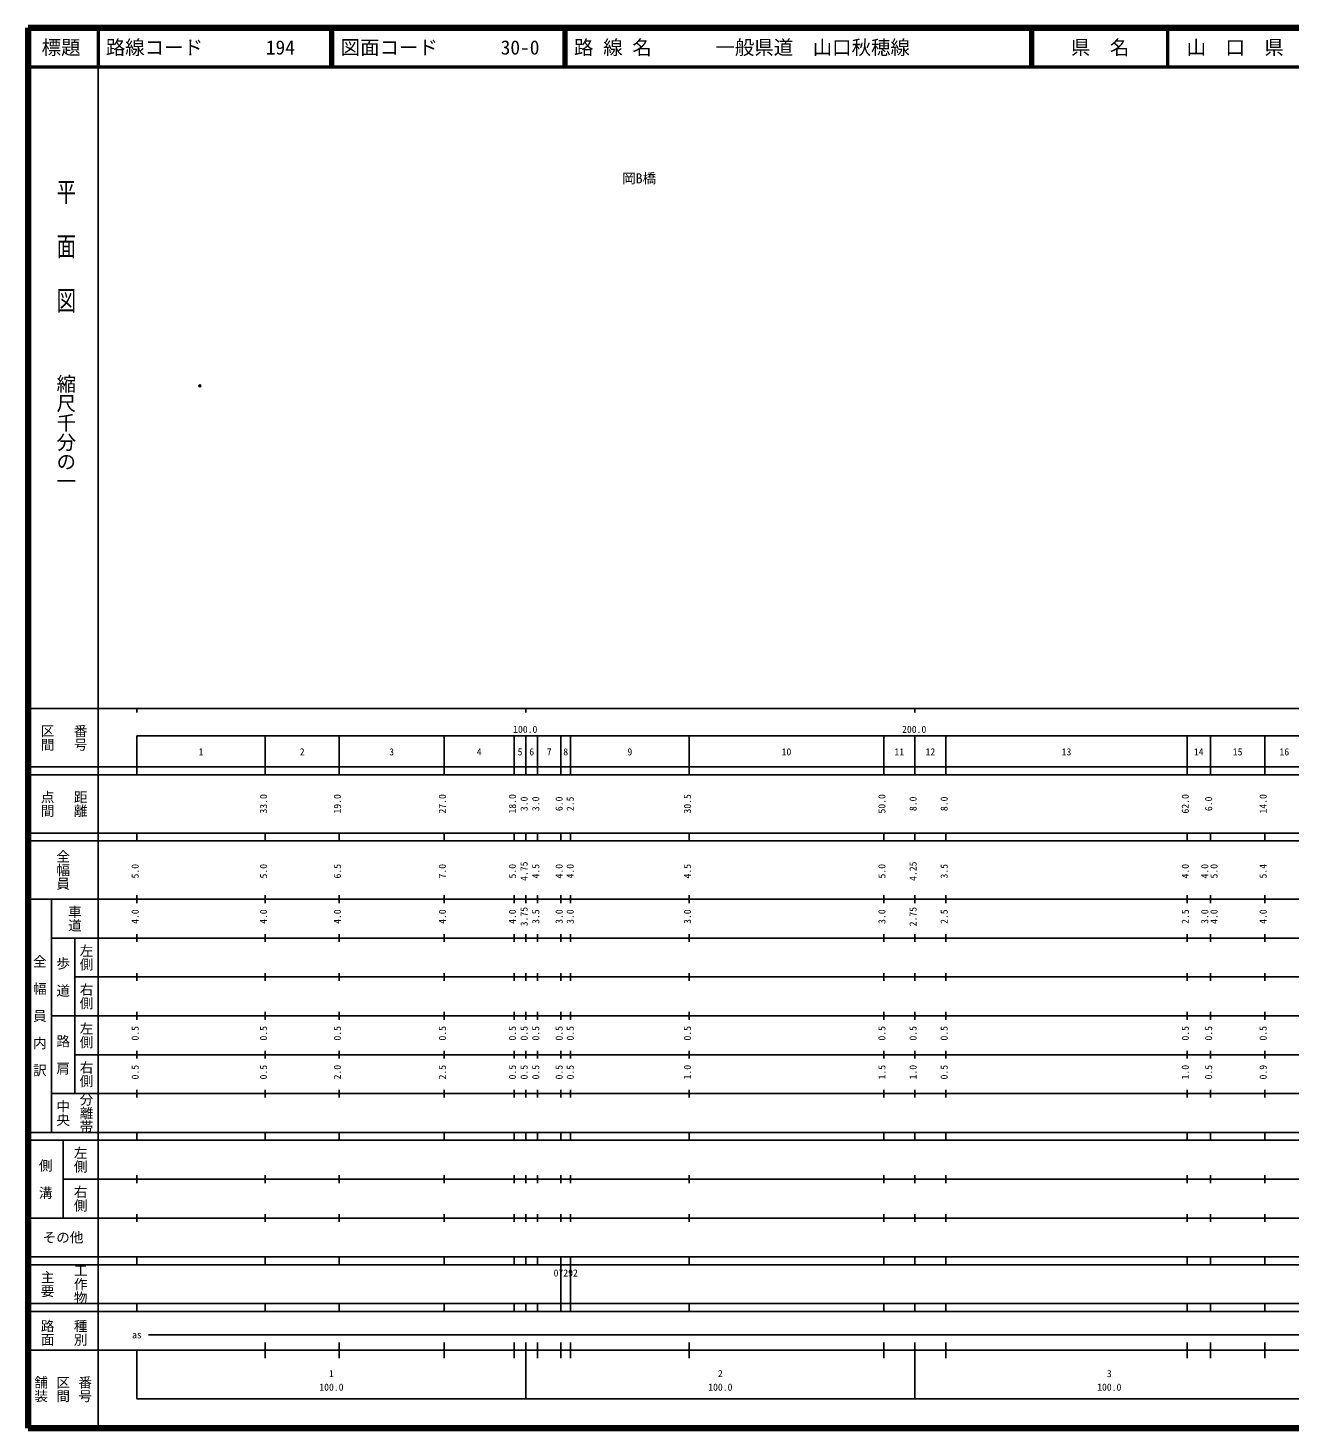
# Model space of a CAD drawing. Units: millimetres on the paper. Extents: x 40 to 680, y 20 to 380.
# Drawn here: x 40 to 364.5, y 20 to 380 of the extents above; entities that cross this region are included whole.
import ezdxf
from ezdxf.enums import TextEntityAlignment as Align

# ---------------------------------------------------------------- set-up
doc = ezdxf.new("R2010")
doc.units = ezdxf.units.MM
doc.header["$PDMODE"] = 32
doc.header["$PDSIZE"] = 0.5
doc.layers.add('M-OTRS', color=6, linetype='Continuous')
doc.layers.add('M-TTL-TXT', color=7, linetype='Continuous')
for name, color, linetype, lineweight in [('M-TTL', 2, 'Continuous', 140), ('M-TTL-BAND', 7, 'Continuous', 25), ('M-TTL-LINE', 7, 'Continuous', 50)]:
    doc.layers.add(name, color=color, linetype=linetype, lineweight=lineweight)
doc.styles.add('@ＭＳ ゴシック', font='')
doc.styles.add('ＭＳ ゴシック', font='')
doc.styles.get('@ＭＳ ゴシック').set_extended_font_data('@MS Gothic')
doc.styles.get('ＭＳ ゴシック').set_extended_font_data('MS Gothic')

msp = doc.modelspace()

# ---------------------------------------------------------------- linework, layer by layer
at = {"layer": 'M-OTRS'}
msp.add_point((84.198, 287.972), dxfattribs=at)
at = {"layer": 'M-TTL'}
for p, q in [((40, 380), (40, 20)), ((680, 380), (40, 380)), ((40, 20), (680, 20))]:
    msp.add_line(p, q, dxfattribs=at)
at = {"layer": 'M-TTL-BAND'}
for p, q in [((58, 370), (58, 20)), ((40, 205), (579, 205)), ((68, 205), (68, 204)), ((168, 205), (168, 204)), ((268, 205), (268, 204)), ((68, 198), (579, 198)), ((68, 198), (68, 188)), ((101, 188), (101, 198)), ((120, 188), (120, 198)), ((147, 188), (147, 198)), ((165, 188), (165, 198)), ((168, 188), (168, 198)), ((171, 188), (171, 198)), ((177, 188), (177, 198)), ((179.5, 188), (179.5, 198)), ((210, 188), (210, 198)), ((260, 188), (260, 198)), ((268, 188), (268, 198)), ((276, 188), (276, 198)), ((338, 188), (338, 198)), ((344, 188), (344, 198)), ((358, 188), (358, 198)), ((40, 190), (579, 190)), ((40, 188), (579, 188)), ((40, 173), (579, 173)), ((68, 171), (68, 173)), ((101, 171), (101, 173)), ((120, 171), (120, 173)), ((147, 171), (147, 173)), ((165, 171), (165, 173)), ((168, 171), (168, 173)), ((171, 171), (171, 173)), ((177, 171), (177, 173)), ((179.5, 171), (179.5, 173)), ((210, 171), (210, 173)), ((260, 171), (260, 173)), ((268, 171), (268, 173)), ((276, 171), (276, 173)), ((338, 171), (338, 173)), ((344, 171), (344, 173)), ((358, 171), (358, 173)), ((40, 171), (579, 171)), ((40, 156), (579, 156)), ((46, 96), (46, 156)), ((68, 155), (68, 157)), ((101, 155), (101, 157)), ((120, 155), (120, 157)), ((147, 155), (147, 157)), ((165, 155), (165, 157)), ((168, 155), (168, 157)), ((171, 155), (171, 157)), ((177, 155), (177, 157)), ((179.5, 155), (179.5, 157)), ((210, 155), (210, 157)), ((260, 155), (260, 157)), ((268, 155), (268, 157)), ((276, 155), (276, 157)), ((338, 155), (338, 157)), ((344, 155), (344, 157)), ((358, 155), (358, 157)), ((46, 146), (579, 146)), ((52, 146), (52, 106)), ((68, 145), (68, 147)), ((101, 145), (101, 147)), ((120, 145), (120, 147)), ((147, 145), (147, 147)), ((165, 145), (165, 147)), ((168, 145), (168, 147)), ((171, 145), (171, 147)), ((177, 145), (177, 147)), ((179.5, 145), (179.5, 147)), ((210, 145), (210, 147)), ((260, 145), (260, 147)), ((268, 145), (268, 147)), ((276, 145), (276, 147)), ((338, 145), (338, 147)), ((344, 145), (344, 147)), ((358, 145), (358, 147)), ((68, 135), (68, 137)), ((101, 135), (101, 137)), ((120, 135), (120, 137)), ((147, 135), (147, 137)), ((165, 135), (165, 137)), ((168, 135), (168, 137)), ((171, 135), (171, 137)), ((177, 135), (177, 137)), ((179.5, 135), (179.5, 137)), ((210, 135), (210, 137)), ((260, 135), (260, 137)), ((268, 135), (268, 137)), ((276, 135), (276, 137)), ((338, 135), (338, 137)), ((344, 135), (344, 137)), ((358, 135), (358, 137)), ((52, 136), (579, 136)), ((46, 126), (579, 126)), ((68, 125), (68, 127)), ((101, 125), (101, 127)), ((120, 125), (120, 127)), ((147, 125), (147, 127)), ((165, 125), (165, 127)), ((168, 125), (168, 127)), ((171, 125), (171, 127)), ((177, 125), (177, 127)), ((179.5, 125), (179.5, 127)), ((210, 125), (210, 127)), ((260, 125), (260, 127)), ((268, 125), (268, 127)), ((276, 125), (276, 127)), ((338, 125), (338, 127)), ((344, 125), (344, 127)), ((358, 125), (358, 127)), ((52, 116), (579, 116)), ((68, 115), (68, 117)), ((101, 115), (101, 117)), ((120, 115), (120, 117)), ((147, 115), (147, 117)), ((165, 115), (165, 117)), ((168, 115), (168, 117)), ((171, 115), (171, 117)), ((177, 115), (177, 117)), ((179.5, 115), (179.5, 117)), ((210, 115), (210, 117)), ((260, 115), (260, 117)), ((268, 115), (268, 117)), ((276, 115), (276, 117)), ((338, 115), (338, 117)), ((344, 115), (344, 117)), ((358, 115), (358, 117)), ((46, 106), (579, 106)), ((68, 105), (68, 107)), ((101, 105), (101, 107)), ((120, 105), (120, 107)), ((147, 105), (147, 107)), ((165, 105), (165, 107)), ((168, 105), (168, 107)), ((171, 105), (171, 107)), ((177, 105), (177, 107)), ((179.5, 105), (179.5, 107)), ((210, 105), (210, 107)), ((260, 105), (260, 107)), ((268, 105), (268, 107)), ((276, 105), (276, 107)), ((338, 105), (338, 107)), ((344, 105), (344, 107)), ((358, 105), (358, 107)), ((40, 96), (579, 96)), ((40, 94), (579, 94)), ((49, 94), (49, 74)), ((68, 94), (68, 96)), ((101, 94), (101, 96)), ((120, 94), (120, 96)), ((147, 94), (147, 96)), ((165, 94), (165, 96)), ((168, 94), (168, 96)), ((171, 94), (171, 96)), ((177, 94), (177, 96)), ((179.5, 94), (179.5, 96)), ((210, 94), (210, 96)), ((260, 94), (260, 96)), ((268, 94), (268, 96)), ((276, 94), (276, 96)), ((338, 94), (338, 96)), ((344, 94), (344, 96)), ((358, 94), (358, 96)), ((49, 84), (579, 84)), ((68, 83), (68, 85)), ((101, 83), (101, 85)), ((120, 83), (120, 85)), ((147, 83), (147, 85)), ((165, 83), (165, 85)), ((168, 83), (168, 85)), ((171, 83), (171, 85)), ((177, 83), (177, 85)), ((179.5, 83), (179.5, 85)), ((210, 83), (210, 85)), ((260, 83), (260, 85)), ((268, 83), (268, 85)), ((276, 83), (276, 85)), ((338, 83), (338, 85)), ((344, 83), (344, 85)), ((358, 83), (358, 85)), ((40, 74), (579, 74)), ((68, 73), (68, 75)), ((101, 73), (101, 75)), ((120, 73), (120, 75)), ((147, 73), (147, 75)), ((165, 73), (165, 75)), ((168, 73), (168, 75)), ((171, 73), (171, 75)), ((177, 73), (177, 75)), ((179.5, 73), (179.5, 75)), ((210, 73), (210, 75)), ((260, 73), (260, 75)), ((268, 73), (268, 75)), ((276, 73), (276, 75)), ((338, 73), (338, 75)), ((344, 73), (344, 75)), ((358, 73), (358, 75)), ((40, 64), (579, 64)), ((40, 62), (579, 62)), ((68, 62), (68, 64)), ((101, 62), (101, 64)), ((120, 62), (120, 64)), ((147, 62), (147, 64)), ((165, 62), (165, 64)), ((168, 62), (168, 64)), ((171, 62), (171, 64)), ((177, 62), (177, 64)), ((177, 52), (177, 62)), ((179.5, 62), (179.5, 64)), ((179.5, 52), (179.5, 62)), ((210, 62), (210, 64)), ((260, 62), (260, 64)), ((268, 62), (268, 64)), ((276, 62), (276, 64)), ((338, 62), (338, 64)), ((344, 62), (344, 64)), ((358, 62), (358, 64)), ((40, 52), (579, 52)), ((68, 50), (68, 52)), ((101, 50), (101, 52)), ((120, 50), (120, 52)), ((147, 50), (147, 52)), ((165, 50), (165, 52)), ((168, 50), (168, 52)), ((171, 50), (171, 52)), ((177, 50), (177, 52)), ((179.5, 50), (179.5, 52)), ((210, 50), (210, 52)), ((260, 50), (260, 52)), ((268, 50), (268, 52)), ((276, 50), (276, 52)), ((338, 50), (338, 52)), ((344, 50), (344, 52)), ((358, 50), (358, 52)), ((40, 50), (579, 50)), ((71, 44), (565, 44)), ((40, 40), (579, 40)), ((68, 40), (68, 27.5)), ((101, 38), (101, 42)), ((120, 38), (120, 42)), ((147, 38), (147, 42)), ((165, 38), (165, 42)), ((168, 27.5), (168, 42)), ((171, 38), (171, 42)), ((177, 38), (177, 42)), ((179.5, 38), (179.5, 42)), ((210, 38), (210, 42)), ((260, 38), (260, 42)), ((268, 27.5), (268, 42)), ((276, 38), (276, 42)), ((338, 38), (338, 42)), ((344, 38), (344, 42)), ((358, 38), (358, 42)), ((68, 27.5), (579, 27.5))]:
    msp.add_line(p, q, dxfattribs=at)
at = {"layer": 'M-TTL-LINE'}
for p, q in [((58, 380), (58, 370)), ((117.75, 380), (117.75, 370)), ((118.25, 380), (118.25, 370)), ((177.75, 380), (177.75, 370)), ((178.25, 380), (178.25, 370)), ((297.75, 380), (297.75, 370)), ((298.25, 380), (298.25, 370)), ((333, 380), (333, 370)), ((40, 370), (680, 370))]:
    msp.add_line(p, q, dxfattribs=at)

# ---------------------------------------------------------------- texts
at = {"layer": 'M-TTL', "color": 7, "style": 'ＭＳ ゴシック'}
msp.add_text('岡B橋', height=2.566, dxfattribs=at).set_placement((192.748, 339.292), align=Align.BOTTOM_LEFT)
at = {"layer": 'M-TTL-BAND', "style": '@ＭＳ ゴシック', "width": 1.4}
msp.add_text('平  面  図', height=3.666, rotation=270, dxfattribs=at).set_placement((49.777, 306.475), align=Align.MIDDLE_RIGHT)
at = {"layer": 'M-TTL-BAND', "style": '@ＭＳ ゴシック'}
msp.add_text('縮尺千分の一', height=3.666, rotation=270, dxfattribs=at).set_placement((49.777, 261.03), align=Align.MIDDLE_RIGHT)
for s, p in [('区間', (45, 197.5)), ('番号', (53.5, 197.5)), ('点間', (45, 180.5)), ('距離', (53.5, 180.5)), ('全幅員', (49, 163.5)), ('車道', (52, 151)), ('左側', (55, 141)), ('全\u3000幅\u3000員\u3000内\u3000訳', (43, 126)), ('歩\u3000道', (49, 136)), ('右側', (55, 131)), ('左側', (55, 121)), ('路\u3000肩', (49, 116)), ('右側', (55, 111)), ('分離帯', (55, 101)), ('中央', (49, 101)), ('左側', (53.5, 89)), ('側\u3000溝', (44.5, 84)), ('右側', (53.5, 79)), ('工作物', (53.5, 57)), ('主要', (45, 57)), ('路面', (45, 44.5)), ('種別', (53.5, 44.5)), ('舗装', (43.333, 30)), ('区間', (49, 30)), ('番号', (54.667, 30))]:
    msp.add_text(s, height=2.566, rotation=270, dxfattribs=at).set_placement(p, align=Align.MIDDLE_CENTER)
at = {"layer": 'M-TTL-BAND', "style": 'ＭＳ ゴシック'}
for s, p in [('100.0', (167.844, 198.195)), ('200.0', (267.844, 198.195)), ('1', (84.5, 192.405)), ('2', (110.5, 192.405)), ('3', (133.5, 192.405)), ('4', (156, 192.405)), ('5', (166.5, 192.405)), ('6', (169.5, 192.405)), ('7', (174, 192.405)), ('8', (178.25, 192.405)), ('9', (194.75, 192.405)), ('10', (235, 192.405)), ('11', (264, 192.405)), ('12', (272, 192.405)), ('13', (307, 192.405)), ('14', (341, 192.405)), ('15', (351, 192.405)), ('16', (363, 192.405)), ('07292', (178.25, 58.405)), ('as', (68, 42.5)), ('1', (118, 32.523)), ('2', (218, 32.523)), ('3', (318, 32.523)), ('100.0', (118, 29.033)), ('100.0', (218, 29.033)), ('100.0', (318, 29.033))]:
    msp.add_text(s, height=1.833, dxfattribs=at).set_placement(p, align=Align.BOTTOM_CENTER)
for s, p in [('33.0', (102, 180.5)), ('19.0', (121, 180.5)), ('27.0', (148, 180.5)), ('18.0', (166, 180.5)), ('3.0', (169, 180.5)), ('3.0', (172, 180.5)), ('6.0', (178, 180.5)), ('2.5', (180.86, 180.5)), ('30.5', (211, 180.5)), ('50.0', (261, 180.5)), ('8.0', (269, 180.5)), ('8.0', (277, 180.5)), ('62.0', (339, 180.5)), ('6.0', (345, 180.5)), ('14.0', (359, 180.5)), ('5.0', (69, 163.174)), ('5.0', (102, 163.174)), ('6.5', (121, 163.174)), ('7.0', (148, 163.174)), ('5.0', (166, 163.174)), ('4.75', (169, 163.174)), ('4.5', (172, 163.174)), ('4.0', (178, 163.174)), ('4.0', (180.86, 163.174)), ('4.5', (211, 163.174)), ('5.0', (261, 163.174)), ('4.25', (269, 163.174)), ('3.5', (277, 163.174)), ('4.0', (339, 163.174)), ('4.0', (344, 163.174)), ('5.0', (346.37, 163.174)), ('5.4', (359, 163.174)), ('4.0', (69, 151.5)), ('4.0', (102, 151.5)), ('4.0', (121, 151.5)), ('4.0', (148, 151.5)), ('4.0', (166, 151.5)), ('3.75', (169, 151.5)), ('3.5', (172, 151.5)), ('3.0', (178, 151.5)), ('3.0', (180.86, 151.5)), ('3.0', (211, 151.5)), ('3.0', (261, 151.5)), ('2.75', (269, 151.5)), ('2.5', (277, 151.5)), ('2.5', (339, 151.5)), ('3.0', (344, 151.5)), ('4.0', (346.37, 151.5)), ('4.0', (359, 151.5)), ('0.5', (69, 121.5)), ('0.5', (102, 121.5)), ('0.5', (121, 121.5)), ('0.5', (148, 121.5)), ('0.5', (166, 121.5)), ('0.5', (169, 121.5)), ('0.5', (172, 121.5)), ('0.5', (178, 121.5)), ('0.5', (180.86, 121.5)), ('0.5', (211, 121.5)), ('0.5', (261, 121.5)), ('0.5', (269, 121.5)), ('0.5', (277, 121.5)), ('0.5', (339, 121.5)), ('0.5', (345, 121.5)), ('0.5', (359, 121.5)), ('0.5', (69, 111.5)), ('0.5', (102, 111.5)), ('2.0', (121, 111.5)), ('2.5', (148, 111.5)), ('0.5', (166, 111.5)), ('0.5', (169, 111.5)), ('0.5', (172, 111.5)), ('0.5', (178, 111.5)), ('0.5', (180.86, 111.5)), ('1.0', (211, 111.5)), ('1.5', (261, 111.5)), ('1.0', (269, 111.5)), ('0.5', (277, 111.5)), ('1.0', (339, 111.5)), ('0.5', (345, 111.5)), ('0.9', (359, 111.5))]:
    msp.add_text(s, height=1.833, rotation=90, dxfattribs=at).set_placement(p, align=Align.BOTTOM_CENTER)
msp.add_text('その他', height=2.566, dxfattribs=at).set_placement((49, 69), align=Align.MIDDLE_CENTER)
at = {"layer": 'M-TTL-TXT', "style": 'ＭＳ ゴシック'}
for s, p in [('標題', (48.5, 375)), ('県\u3000名', (315.625, 375)), ('山\u3000口\u3000県', (350.375, 375))]:
    msp.add_text(s, height=3.666, dxfattribs=at).set_placement(p, align=Align.MIDDLE_CENTER)
for s, p in [('路線コード', (60, 375)), ('194', (101.142, 375)), ('図面コード', (120.38, 375)), ('30-0', (161.521, 375)), ('路 線 名', (180.38, 375)), ('一般県道\u3000山口秋穂線', (216.734, 375))]:
    msp.add_text(s, height=3.666, dxfattribs=at).set_placement(p, align=Align.MIDDLE_LEFT)

doc.saveas('drawing.dxf')
